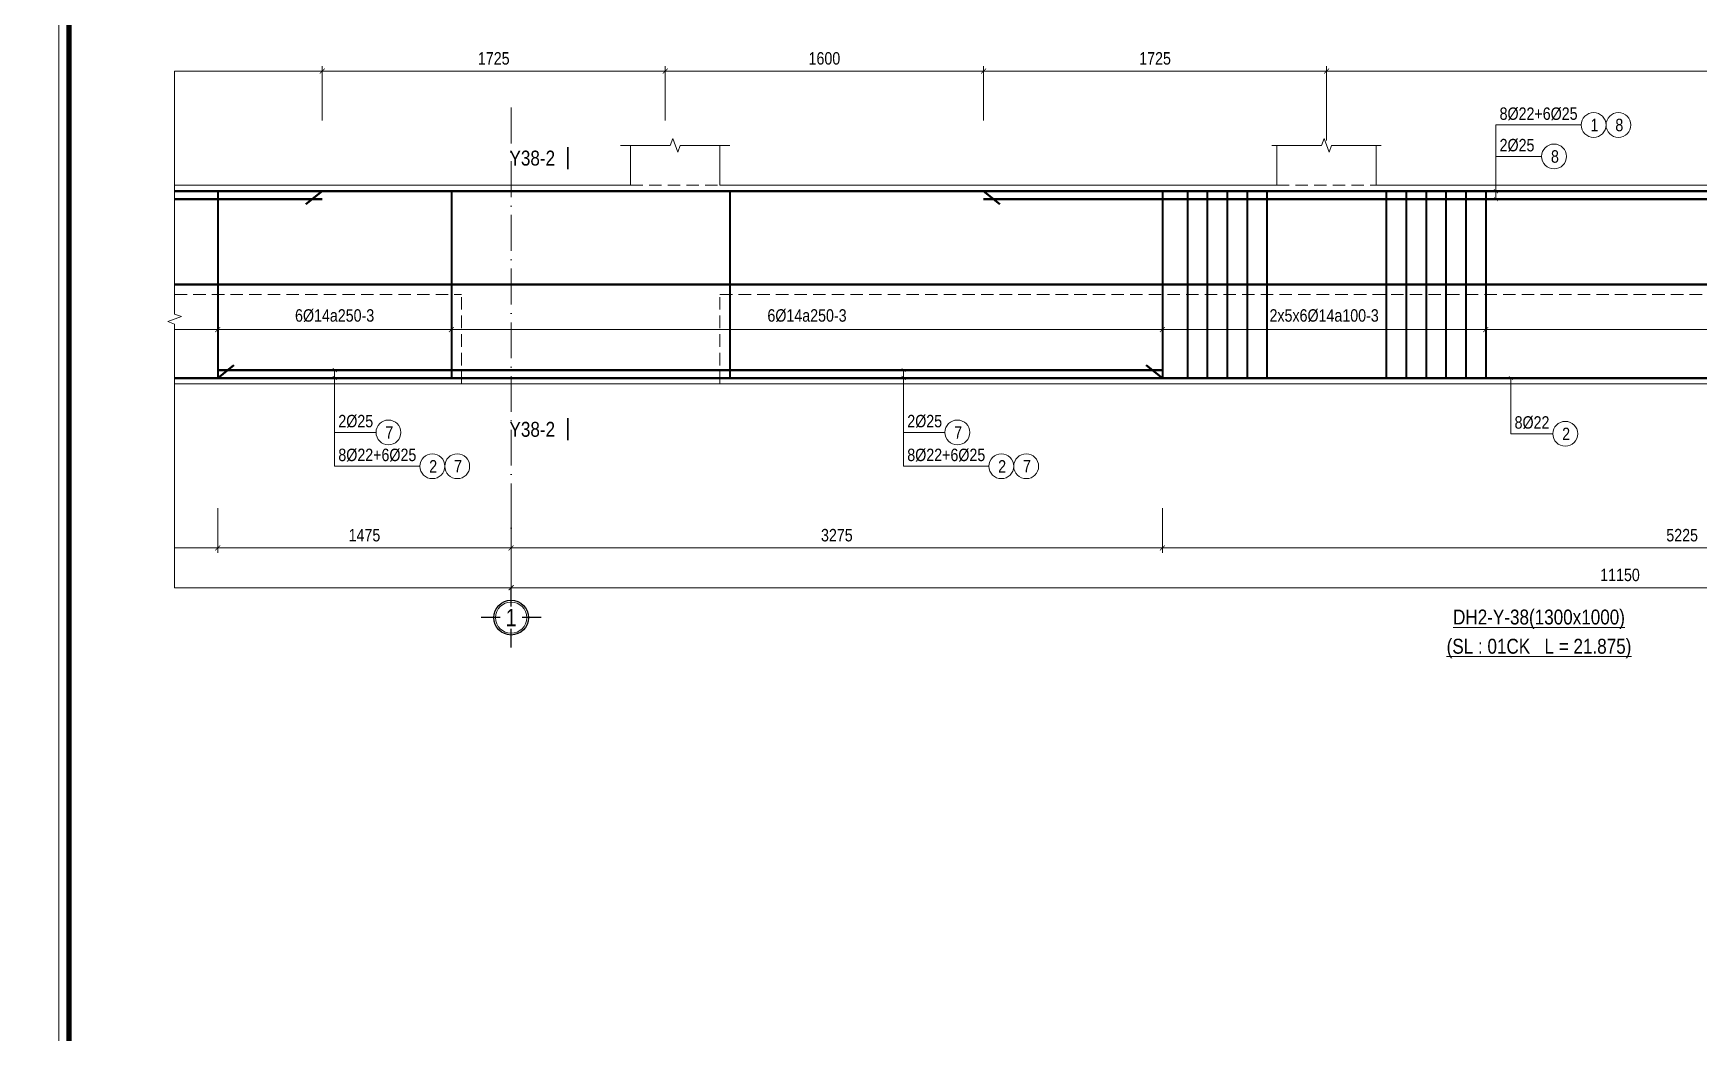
# Model space of a CAD drawing. Header units: millimetres. Extents: x 3014920 to 3563667, y -1638653 to -1356471.
# Drawn here: x 3542125 to 3550499, y -1615076 to -1610048 of the extents above; entities that cross this region are included whole.
import ezdxf
from ezdxf.enums import TextEntityAlignment as Align
from ezdxf.xclip import XClip

# ---------------------------------------------------------------- set-up
doc = ezdxf.new("R2010")
doc.units = ezdxf.units.MM
doc.header["$MEASUREMENT"] = 0
doc.header["$XCLIPFRAME"] = 0
doc.header["$PDMODE"] = 2
for name, pattern in [('6 TANG DIEN HINH 14-15$0$ACAD_ISO10W100', [18, 12, -3, 0, -3]), ('ACAD_ISO04W100', [30, 24, -3, 0, -3]), ('HIDDEN', [0.375, 0.25, -0.125])]:
    doc.linetypes.add(name, pattern=pattern)
doc.layers.get('0').update_dxf_attribs({"lineweight": 9})
doc.layers.get('Defpoints').update_dxf_attribs({"color": 10, "lineweight": 0})
for name, color, linetype, lineweight in [('2', 2, 'Continuous', 20), ('CDAI', 21, 'Continuous', 40), ('CTHEP', 50, 'Continuous', 50), ('DBAO', 90, 'Continuous', 13), ('DGIONG', 130, 'Continuous', 13), ('DMo', 9, 'HIDDEN', 9), ('KTH', 154, 'Continuous', 9), ('Net khuat', 8, 'HIDDEN', 13), ('TEXT', 7, 'Continuous', 15), ('TRUC', 251, 'ACAD_ISO04W100', 9)]:
    doc.layers.add(name, color=color, linetype=linetype, lineweight=lineweight)
doc.layers.add('8', color=8, linetype='Continuous')
doc.styles.add('HELVECONDENSE', font='VHELVCN_0.TTF')
doc.styles.add('Star-HelCon', font='VHELVCN_0.TTF')
doc.styles.add('TTP-HelCon', font='VHELVCN_0.TTF')
doc.styles.add('VNI-HELVE-CONDENSE', font='VHELVCN_0.TTF')
doc.dimstyles.new('kc-25', dxfattribs={"dimtxt": 62.5, "dimasz": 20, "dimexe": 20, "dimexo": 50, "dimgap": 25, "dimtad": 3, "dimdec": 0, "dimzin": 0, "dimdsep": 46, "dimtxsty": 'VNI-HELVE-CONDENSE', "dimblk": 'DIM', "dimcen": 2.5, "dimclrd": 256, "dimclre": 154, "dimclrt": 7, "dimaunit": 1, "dimadec": 0, "dimazin": 0, "dimtfac": 1, "dimtdec": 0, "dimtix": 1, "dimtmove": 0, "dimatfit": 3, "dimldrblk": 'DOT', "dimfxl": 1, "dimtolj": 1, "dimtzin": 0, "dimarcsym": 0})
doc.dimstyles.new('TTP-25', dxfattribs={"dimscale": 25, "dimtxt": 2.5, "dimasz": 1, "dimexe": 1, "dimexo": 1, "dimgap": 0.09, "dimtad": 0, "dimdec": 4, "dimrnd": 1, "dimzin": 9, "dimdsep": 46, "dimtxsty": 'TTP-HelCon', "dimblk": 'ARCHTICK', "dimcen": 0.09, "dimdle": 1.5, "dimclrd": 256, "dimclre": 256, "dimclrt": 7, "dimadec": 0, "dimazin": 0, "dimtfac": 1, "dimtdec": 4, "dimtmove": 0, "dimatfit": 3, "dimldrblk": 'ARCHTICK', "dimfxl": 1, "dimtvp": 1, "dimtolj": 1, "dimtzin": 0, "dimarcsym": 0})

# ---------------------------------------------------------------- blocks, each defined once
blk = doc.blocks.new('_ArchTick')
at = {"color": 0, "linetype": 'ByBlock', "const_width": 0.15}
blk.add_lwpolyline([(-0.5, -0.5), (0.5, 0.5)], dxfattribs=at)
blk = doc.blocks.new('*D541')
at = {"layer": 'Defpoints', "color": 0, "transparency": 16777216}
for p in [(9175, -550), (10750, -550), (10750, -726.4)]:
    blk.add_point(p, dxfattribs=at)
at = {"layer": 'KTH', "lineweight": -2, "transparency": 16777216}
for p, q in [((9175, -575), (9175, -751.4)), ((10750, -575), (10750, -751.4)), ((9137.5, -726.4), (10787.5, -726.4))]:
    blk.add_line(p, q, dxfattribs=at)
at = {"layer": 'KTH', "lineweight": -2, "transparency": 16777216, "xscale": 25, "yscale": 25, "zscale": 25, "rotation": 180}
blk.add_blockref('_ArchTick', (9175, -726.4), dxfattribs=at)
at = {"layer": 'KTH', "lineweight": -2, "transparency": 16777216, "xscale": 25, "yscale": 25, "zscale": 25}
blk.add_blockref('_ArchTick', (10750, -726.4), dxfattribs=at)
at = {"layer": 'KTH', "color": 7, "transparency": 16777216, "insert": (9962.5, -656.5), "char_height": 62.5, "attachment_point": 5, "style": 'TTP-HelCon'}
blk.add_mtext('\\A1;6Þ14a300-3', dxfattribs=at)
blk = doc.blocks.new('DIM')
h = blk.add_hatch(color=1)
h.paths.add_polyline_path([(0.49, 0.29, 1), (0.29, 0.49), (-0.19, 0), (0.19, 0)])
h.paths.add_polyline_path([(0.19, 0), (-0.19, 0), (-0.49, -0.29, 1), (-0.29, -0.49)])
at = {"color": 9}
for p, q in [((-0.19, 0), (-1.5, 0)), ((0.19, 0), (1.5, 0))]:
    blk.add_line(p, q, dxfattribs=at)
at = {"color": 1}
for p, q in [((-0.49, -0.29), (0.29, 0.49)), ((-0.29, -0.49), (0.49, 0.29)), ((-0.19, 0), (0.19, 0))]:
    blk.add_line(p, q, dxfattribs=at)
blk.add_arc((-0.39, -0.39), 0.138, 135, 315, dxfattribs=at)
blk = doc.blocks.new('*D545')
at = {"layer": 'Defpoints', "color": 0, "transparency": 16777216}
for p in [(5875, -1825), (12225, -1825), (12225, -2025)]:
    blk.add_point(p, dxfattribs=at)
at = {"layer": 'KTH', "lineweight": -2, "transparency": 16777216}
for p, q in [((5875, -1850), (5875, -2050)), ((12225, -1850), (12225, -2050)), ((5837.5, -2025), (12262.5, -2025))]:
    blk.add_line(p, q, dxfattribs=at)
at = {"layer": 'KTH', "lineweight": -2, "transparency": 16777216, "xscale": 25, "yscale": 25, "zscale": 25, "rotation": 180}
blk.add_blockref('_ArchTick', (5875, -2025), dxfattribs=at)
at = {"layer": 'KTH', "lineweight": -2, "transparency": 16777216, "xscale": 25, "yscale": 25, "zscale": 25}
blk.add_blockref('_ArchTick', (12225, -2025), dxfattribs=at)
at = {"layer": 'KTH', "color": 7, "transparency": 16777216, "insert": (9050, -1961.1), "char_height": 62.5, "attachment_point": 5, "style": 'TTP-HelCon'}
blk.add_mtext('\\A1;6350', dxfattribs=at)
blk = doc.blocks.new('MC')
at = {"layer": 'CTHEP', "const_width": 10, "elevation": 0}
blk.add_lwpolyline([(36, 150), (36, 0)], dxfattribs=at)
at = {"layer": 'TEXT', "style": 'TTP-HelCon'}
blk.add_attdef('A', text='', height=100, dxfattribs=at).set_placement((-50, 26), align=Align.RIGHT)
blk = doc.blocks.new('*D550')
at = {"layer": 'Defpoints', "color": 0, "transparency": 16777216}
for p in [(11275, 574), (8175, 300), (11275, 300)]:
    blk.add_point(p, dxfattribs=at)
at = {"layer": 'KTH', "lineweight": -2, "transparency": 16777216}
for p, q in [((8175, 325), (8175, 599)), ((11275, 325), (11275, 599)), ((8137.5, 574), (11312.5, 574))]:
    blk.add_line(p, q, dxfattribs=at)
at = {"layer": 'KTH', "lineweight": -2, "transparency": 16777216, "xscale": 25, "yscale": 25, "zscale": 25, "rotation": 180}
blk.add_blockref('_ArchTick', (8175, 574), dxfattribs=at)
at = {"layer": 'KTH', "lineweight": -2, "transparency": 16777216, "xscale": 25, "yscale": 25, "zscale": 25}
blk.add_blockref('_ArchTick', (11275, 574), dxfattribs=at)
at = {"layer": 'KTH', "color": 7, "transparency": 16777216, "insert": (9725, 637.8), "char_height": 62.5, "attachment_point": 5, "style": 'TTP-HelCon'}
blk.add_mtext('\\A1;3100', dxfattribs=at)
blk = doc.blocks.new('*D551')
at = {"layer": 'Defpoints', "color": 0, "transparency": 16777216}
for p in [(9175, -970), (10750, -1600), (9175, -1825)]:
    blk.add_point(p, dxfattribs=at)
at = {"layer": 'KTH', "lineweight": -2, "transparency": 16777216}
for p, q in [((9175, -995), (9175, -1850)), ((10750, -1625), (10750, -1850)), ((10787.5, -1825), (9137.5, -1825))]:
    blk.add_line(p, q, dxfattribs=at)
at = {"layer": 'KTH', "lineweight": -2, "transparency": 16777216, "xscale": 25, "yscale": 25, "zscale": 25, "rotation": 180}
blk.add_blockref('_ArchTick', (9175, -1825), dxfattribs=at)
at = {"layer": 'KTH', "lineweight": -2, "transparency": 16777216, "xscale": 25, "yscale": 25, "zscale": 25}
blk.add_blockref('_ArchTick', (10750, -1825), dxfattribs=at)
at = {"layer": 'KTH', "color": 7, "transparency": 16777216, "insert": (9962.5, -1761.2), "char_height": 62.5, "attachment_point": 5, "style": 'TTP-HelCon'}
blk.add_mtext('\\A1;1575', dxfattribs=at)
blk = doc.blocks.new('*D552')
at = {"layer": 'Defpoints', "color": 0, "transparency": 16777216}
for p in [(12225, -1825), (23375, -1825), (12225, -2025)]:
    blk.add_point(p, dxfattribs=at)
at = {"layer": 'KTH', "lineweight": -2, "transparency": 16777216}
for p, q in [((12225, -1850), (12225, -2050)), ((23375, -1850), (23375, -2050)), ((23412.5, -2025), (12187.5, -2025))]:
    blk.add_line(p, q, dxfattribs=at)
at = {"layer": 'KTH', "lineweight": -2, "transparency": 16777216, "xscale": 25, "yscale": 25, "zscale": 25, "rotation": 180}
blk.add_blockref('_ArchTick', (12225, -2025), dxfattribs=at)
at = {"layer": 'KTH', "lineweight": -2, "transparency": 16777216, "xscale": 25, "yscale": 25, "zscale": 25}
blk.add_blockref('_ArchTick', (23375, -2025), dxfattribs=at)
at = {"layer": 'KTH', "color": 7, "transparency": 16777216, "insert": (17800, -1961.1), "char_height": 62.5, "attachment_point": 5, "style": 'TTP-HelCon'}
blk.add_mtext('\\A1;11150', dxfattribs=at)
blk = doc.blocks.new('dau truc')
blk.add_circle((0, 0), 180)
at = {"layer": '8'}
for p, q in [((0, 127), (0, 345)), ((-127, 0), (-345, 0)), ((0, -345), (0, -127)), ((345, 0), (127, 0))]:
    blk.add_line(p, q, dxfattribs=at)
blk.add_circle((0, 0), 200, dxfattribs=at)
at = {"layer": 'TEXT', "style": 'HELVECONDENSE'}
blk.add_attdef('A', text='', height=233, dxfattribs=at).set_placement((0, 0), align=Align.MIDDLE)
blk = doc.blocks.new('*D554')
at = {"layer": 'Defpoints', "color": 0, "transparency": 16777216}
for p in [(10750, -1600), (12225, -1600), (10750, -1825)]:
    blk.add_point(p, dxfattribs=at)
at = {"layer": 'KTH', "lineweight": -2, "transparency": 16777216}
for p, q in [((10750, -1625), (10750, -1850)), ((12225, -1625), (12225, -1850)), ((12262.5, -1825), (10712.5, -1825))]:
    blk.add_line(p, q, dxfattribs=at)
at = {"layer": 'KTH', "lineweight": -2, "transparency": 16777216, "xscale": 25, "yscale": 25, "zscale": 25, "rotation": 180}
blk.add_blockref('_ArchTick', (10750, -1825), dxfattribs=at)
at = {"layer": 'KTH', "lineweight": -2, "transparency": 16777216, "xscale": 25, "yscale": 25, "zscale": 25}
blk.add_blockref('_ArchTick', (12225, -1825), dxfattribs=at)
at = {"layer": 'KTH', "color": 7, "transparency": 16777216, "insert": (11487.5, -1761.2), "char_height": 62.5, "attachment_point": 5, "style": 'TTP-HelCon'}
blk.add_mtext('\\A1;1475', dxfattribs=at)
blk = doc.blocks.new('*D555')
at = {"layer": 'Defpoints', "color": 0, "transparency": 16777216}
for p in [(10750, -550), (11924.9, -550), (10750, -726.4)]:
    blk.add_point(p, dxfattribs=at)
at = {"layer": 'KTH', "lineweight": -2, "transparency": 16777216}
for p, q in [((10750, -575), (10750, -751.4)), ((11924.9, -575), (11924.9, -751.4)), ((11962.4, -726.4), (10712.5, -726.4))]:
    blk.add_line(p, q, dxfattribs=at)
at = {"layer": 'KTH', "lineweight": -2, "transparency": 16777216, "xscale": 25, "yscale": 25, "zscale": 25, "rotation": 180}
blk.add_blockref('_ArchTick', (10750, -726.4), dxfattribs=at)
at = {"layer": 'KTH', "lineweight": -2, "transparency": 16777216, "xscale": 25, "yscale": 25, "zscale": 25}
blk.add_blockref('_ArchTick', (11924.9, -726.4), dxfattribs=at)
at = {"layer": 'KTH', "color": 7, "transparency": 16777216, "insert": (11337.5, -656.5), "char_height": 62.5, "attachment_point": 5, "style": 'TTP-HelCon'}
blk.add_mtext('\\A1;6Þ14a250-3', dxfattribs=at)
blk = doc.blocks.new('*D556')
at = {"layer": 'Defpoints', "color": 0, "transparency": 16777216}
for p in [(11924.9, -550), (15500, -550), (15500, -726.4)]:
    blk.add_point(p, dxfattribs=at)
at = {"layer": 'KTH', "lineweight": -2, "transparency": 16777216}
for p, q in [((11924.9, -575), (11924.9, -751.4)), ((15500, -575), (15500, -751.4)), ((11887.4, -726.4), (15537.5, -726.4))]:
    blk.add_line(p, q, dxfattribs=at)
at = {"layer": 'KTH', "lineweight": -2, "transparency": 16777216, "xscale": 25, "yscale": 25, "zscale": 25, "rotation": 180}
blk.add_blockref('_ArchTick', (11924.9, -726.4), dxfattribs=at)
at = {"layer": 'KTH', "lineweight": -2, "transparency": 16777216, "xscale": 25, "yscale": 25, "zscale": 25}
blk.add_blockref('_ArchTick', (15500, -726.4), dxfattribs=at)
at = {"layer": 'KTH', "color": 7, "transparency": 16777216, "insert": (13712.5, -656.5), "char_height": 62.5, "attachment_point": 5, "style": 'TTP-HelCon'}
blk.add_mtext('\\A1;6Þ14a250-3', dxfattribs=at)
blk = doc.blocks.new('*D557')
at = {"layer": 'Defpoints', "color": 0, "transparency": 16777216}
for p in [(13000, 574), (11275, 300), (13000, 300)]:
    blk.add_point(p, dxfattribs=at)
at = {"layer": 'KTH', "lineweight": -2, "transparency": 16777216}
for p, q in [((11275, 325), (11275, 599)), ((13000, 325), (13000, 599)), ((11237.5, 574), (13037.5, 574))]:
    blk.add_line(p, q, dxfattribs=at)
at = {"layer": 'KTH', "lineweight": -2, "transparency": 16777216, "xscale": 25, "yscale": 25, "zscale": 25, "rotation": 180}
blk.add_blockref('_ArchTick', (11275, 574), dxfattribs=at)
at = {"layer": 'KTH', "lineweight": -2, "transparency": 16777216, "xscale": 25, "yscale": 25, "zscale": 25}
blk.add_blockref('_ArchTick', (13000, 574), dxfattribs=at)
at = {"layer": 'KTH', "color": 7, "transparency": 16777216, "insert": (12137.5, 637.8), "char_height": 62.5, "attachment_point": 5, "style": 'TTP-HelCon'}
blk.add_mtext('\\A1;1725', dxfattribs=at)
blk = doc.blocks.new('*D558')
at = {"layer": 'Defpoints', "color": 0, "transparency": 16777216}
for p in [(16325, 574), (21750, 300), (16325, 200)]:
    blk.add_point(p, dxfattribs=at)
at = {"layer": 'KTH', "lineweight": -2, "transparency": 16777216}
for p, q in [((16325, 225), (16325, 599)), ((21750, 325), (21750, 599)), ((21787.5, 574), (16287.5, 574))]:
    blk.add_line(p, q, dxfattribs=at)
at = {"layer": 'KTH', "lineweight": -2, "transparency": 16777216, "xscale": 25, "yscale": 25, "zscale": 25, "rotation": 180}
blk.add_blockref('_ArchTick', (16325, 574), dxfattribs=at)
at = {"layer": 'KTH', "lineweight": -2, "transparency": 16777216, "xscale": 25, "yscale": 25, "zscale": 25}
blk.add_blockref('_ArchTick', (21750, 574), dxfattribs=at)
at = {"layer": 'KTH', "color": 7, "transparency": 16777216, "insert": (19037.5, 637.8), "char_height": 62.5, "attachment_point": 5, "style": 'TTP-HelCon'}
blk.add_mtext('\\A1;5425', dxfattribs=at)
blk = doc.blocks.new('*D559')
at = {"layer": 'Defpoints', "color": 0, "transparency": 16777216}
for p in [(13000, 574), (13000, 300), (14600, 300)]:
    blk.add_point(p, dxfattribs=at)
at = {"layer": 'KTH', "lineweight": -2, "transparency": 16777216}
for p, q in [((13000, 325), (13000, 599)), ((14600, 325), (14600, 599)), ((14637.5, 574), (12962.5, 574))]:
    blk.add_line(p, q, dxfattribs=at)
at = {"layer": 'KTH', "lineweight": -2, "transparency": 16777216, "xscale": 25, "yscale": 25, "zscale": 25, "rotation": 180}
blk.add_blockref('_ArchTick', (13000, 574), dxfattribs=at)
at = {"layer": 'KTH', "lineweight": -2, "transparency": 16777216, "xscale": 25, "yscale": 25, "zscale": 25}
blk.add_blockref('_ArchTick', (14600, 574), dxfattribs=at)
at = {"layer": 'KTH', "color": 7, "transparency": 16777216, "insert": (13800, 637.8), "char_height": 62.5, "attachment_point": 5, "style": 'TTP-HelCon'}
blk.add_mtext('\\A1;1600', dxfattribs=at)
blk = doc.blocks.new('*D560')
at = {"layer": 'Defpoints', "color": 0, "transparency": 16777216}
for p in [(17125, -550), (20725, -550), (17125, -726.4)]:
    blk.add_point(p, dxfattribs=at)
at = {"layer": 'KTH', "lineweight": -2, "transparency": 16777216}
for p, q in [((17125, -575), (17125, -751.4)), ((20725, -575), (20725, -751.4)), ((20762.5, -726.4), (17087.5, -726.4))]:
    blk.add_line(p, q, dxfattribs=at)
at = {"layer": 'KTH', "lineweight": -2, "transparency": 16777216, "xscale": 25, "yscale": 25, "zscale": 25, "rotation": 180}
blk.add_blockref('_ArchTick', (17125, -726.4), dxfattribs=at)
at = {"layer": 'KTH', "lineweight": -2, "transparency": 16777216, "xscale": 25, "yscale": 25, "zscale": 25}
blk.add_blockref('_ArchTick', (20725, -726.4), dxfattribs=at)
at = {"layer": 'KTH', "color": 7, "transparency": 16777216, "insert": (18925, -656.5), "char_height": 62.5, "attachment_point": 5, "style": 'TTP-HelCon'}
blk.add_mtext('\\A1;6Þ14a300-3', dxfattribs=at)
blk = doc.blocks.new('*D561')
at = {"layer": 'Defpoints', "color": 0, "transparency": 16777216}
for p in [(15500, -1600), (20725, -1600), (20725, -1825)]:
    blk.add_point(p, dxfattribs=at)
at = {"layer": 'KTH', "lineweight": -2, "transparency": 16777216}
for p, q in [((15500, -1625), (15500, -1850)), ((20725, -1625), (20725, -1850)), ((15462.5, -1825), (20762.5, -1825))]:
    blk.add_line(p, q, dxfattribs=at)
at = {"layer": 'KTH', "lineweight": -2, "transparency": 16777216, "xscale": 25, "yscale": 25, "zscale": 25, "rotation": 180}
blk.add_blockref('_ArchTick', (15500, -1825), dxfattribs=at)
at = {"layer": 'KTH', "lineweight": -2, "transparency": 16777216, "xscale": 25, "yscale": 25, "zscale": 25}
blk.add_blockref('_ArchTick', (20725, -1825), dxfattribs=at)
at = {"layer": 'KTH', "color": 7, "transparency": 16777216, "insert": (18112.5, -1761.2), "char_height": 62.5, "attachment_point": 5, "style": 'TTP-HelCon'}
blk.add_mtext('\\A1;5225', dxfattribs=at)
blk = doc.blocks.new('*D562')
at = {"layer": 'Defpoints', "color": 0, "transparency": 16777216}
for p in [(12225, -1600), (15500, -1600), (15500, -1825)]:
    blk.add_point(p, dxfattribs=at)
at = {"layer": 'KTH', "lineweight": -2, "transparency": 16777216}
for p, q in [((12225, -1625), (12225, -1850)), ((15500, -1625), (15500, -1850)), ((12187.5, -1825), (15537.5, -1825))]:
    blk.add_line(p, q, dxfattribs=at)
at = {"layer": 'KTH', "lineweight": -2, "transparency": 16777216, "xscale": 25, "yscale": 25, "zscale": 25, "rotation": 180}
blk.add_blockref('_ArchTick', (12225, -1825), dxfattribs=at)
at = {"layer": 'KTH', "lineweight": -2, "transparency": 16777216, "xscale": 25, "yscale": 25, "zscale": 25}
blk.add_blockref('_ArchTick', (15500, -1825), dxfattribs=at)
at = {"layer": 'KTH', "color": 7, "transparency": 16777216, "insert": (13862.5, -1761.2), "char_height": 62.5, "attachment_point": 5, "style": 'TTP-HelCon'}
blk.add_mtext('\\A1;3275', dxfattribs=at)
blk = doc.blocks.new('*D573')
at = {"layer": 'Defpoints', "color": 0, "transparency": 16777216}
for p in [(16325, 574), (14600, 300), (16325, 300)]:
    blk.add_point(p, dxfattribs=at)
at = {"layer": 'KTH', "lineweight": -2, "transparency": 16777216}
for p, q in [((14600, 325), (14600, 599)), ((16325, 325), (16325, 599)), ((14562.5, 574), (16362.5, 574))]:
    blk.add_line(p, q, dxfattribs=at)
at = {"layer": 'KTH', "lineweight": -2, "transparency": 16777216, "xscale": 25, "yscale": 25, "zscale": 25, "rotation": 180}
blk.add_blockref('_ArchTick', (14600, 574), dxfattribs=at)
at = {"layer": 'KTH', "lineweight": -2, "transparency": 16777216, "xscale": 25, "yscale": 25, "zscale": 25}
blk.add_blockref('_ArchTick', (16325, 574), dxfattribs=at)
at = {"layer": 'KTH', "color": 7, "transparency": 16777216, "insert": (15462.5, 637.8), "char_height": 62.5, "attachment_point": 5, "style": 'TTP-HelCon'}
blk.add_mtext('\\A1;1725', dxfattribs=at)
blk = doc.blocks.new('*D574')
at = {"layer": 'Defpoints', "color": 0, "transparency": 16777216}
for p in [(15500, -550), (17125, -550), (15500, -726.4)]:
    blk.add_point(p, dxfattribs=at)
at = {"layer": 'KTH', "lineweight": -2, "transparency": 16777216}
for p, q in [((15500, -575), (15500, -751.4)), ((17125, -575), (17125, -751.4)), ((17162.5, -726.4), (15462.5, -726.4))]:
    blk.add_line(p, q, dxfattribs=at)
at = {"layer": 'KTH', "lineweight": -2, "transparency": 16777216, "xscale": 25, "yscale": 25, "zscale": 25, "rotation": 180}
blk.add_blockref('_ArchTick', (15500, -726.4), dxfattribs=at)
at = {"layer": 'KTH', "lineweight": -2, "transparency": 16777216, "xscale": 25, "yscale": 25, "zscale": 25}
blk.add_blockref('_ArchTick', (17125, -726.4), dxfattribs=at)
at = {"layer": 'KTH', "color": 7, "transparency": 16777216, "insert": (16312.5, -656.5), "char_height": 62.5, "attachment_point": 5, "style": 'TTP-HelCon'}
blk.add_mtext('\\A1;2x5x6Þ14a100-3', dxfattribs=at)
blk = doc.blocks.new('CHG_XX_Khung ten')
blk.add_lwpolyline([(15, 579), (826, 579), (826, 15), (15, 15)], close=True)
at = {"color": 4, "linetype": 'Continuous', "const_width": 1}
blk.add_lwpolyline([(17, 577), (824, 577), (824, 17), (17, 17)], close=True, dxfattribs=at)
blk = doc.blocks.new('2Y-38')
at = {"layer": 'CDAI'}
for points in [[(10749.99249, -30), (10749.99249, -970)], [(11924.91431, -30), (11924.91431, -970)], [(13324.9293, -30), (13324.9293, -970)], [(15500.00748, -30), (15500.00748, -970)]]:
    blk.add_lwpolyline(points, dxfattribs=at)
at = {"layer": 'CDAI', "elevation": 0}
for points in [[(15624.98074, -30), (15624.98074, -970)], [(15724.98074, -30), (15724.98074, -970)], [(15824.98074, -30), (15824.98074, -970)], [(15924.98074, -30), (15924.98074, -970)], [(16024.98074, -30), (16024.98074, -970)], [(16624.98074, -30), (16624.98074, -970)], [(16724.98074, -30), (16724.98074, -970)], [(16824.98074, -30), (16824.98074, -970)], [(16924.98074, -30), (16924.98074, -970)], [(17024.98074, -30), (17024.98074, -970)], [(17124.98074, -30), (17124.98074, -970)]]:
    blk.add_lwpolyline(points, dxfattribs=at)
at = {"layer": 'CTHEP'}
for p, q in [((30, -30), (23344.99249, -30)), ((8174.98535, -70), (11274.99249, -70)), ((11193.56659, -94.54287), (11274.99249, -30.01737)), ((14681.43337, -94.54287), (14600.00748, -30.01737)), ((21749.98499, -70), (14600.00748, -70)), ((23304.99249, -500), (69.99249, -500)), ((10831.41838, -905.49782), (10749.99249, -970.02332)), ((15418.58159, -905.49782), (15500.00748, -970.02332))]:
    blk.add_line(p, q, dxfattribs=at)
for points in [[(30, -970), (23344.99249, -970)], [(10749.99249, -930.00595), (15500.00748, -930.00019)]]:
    blk.add_lwpolyline(points, dxfattribs=at)
at = {"layer": 'DBAO', "linetype": 'Continuous'}
for p, q in [((12825, 200), (12825, 0)), ((13274.92181, 200), (13274.92181, 0)), ((16074.98074, 200), (16074.98074, 0)), ((16574.98074, 200), (16574.98074, 0)), ((7275, 0), (12825, 0)), ((13274.92181, 0), (16074.98074, 0)), ((13274.92181, 0), (13274.92181, 0)), ((16574.98074, 0), (23074.99999, 0))]:
    blk.add_line(p, q, dxfattribs=at)
at = {"layer": 'DBAO', "linetype": 'Continuous', "flags": 128}
blk.add_lwpolyline([(23374.99249, 0), (23374.99887, -1000), (7474.98748, -1000)], dxfattribs=at)
at = {"layer": 'DGIONG', "linetype": 'Continuous', "flags": 128}
blk.add_lwpolyline([(13324.92181, 200), (13074.96091, 200), (13062.46091, 165.65653), (13037.46091, 234.34347), (13024.96091, 200), (12774.9925, 200)], dxfattribs=at)
at = {"layer": 'DGIONG', "linetype": 'Continuous', "elevation": 0, "flags": 128}
blk.add_lwpolyline([(16599.94164, 200), (16349.98074, 200), (16337.48074, 165.65653), (16312.48074, 234.34347), (16299.98074, 200), (16050.01233, 200)], dxfattribs=at)
at = {"layer": 'DGIONG'}
for centre in [(17667.47445, 303.00234), (17792.47445, 303.00234), (17468.73945, 144.57784), (11608.14857, -1243.93134), (14468.70989, -1243.93134), (17524.95693, -1250.75588), (11828.90042, -1413.91229), (11953.90042, -1413.91229), (14689.46174, -1413.91229), (14814.46174, -1413.91229)]:
    blk.add_circle(centre, 62.5, dxfattribs=at)
at = {"layer": 'Net khuat', "ltscale": 250}
for p, q in [((12824.9925, 0), (12825, 0)), ((12825, 0), (13274.92181, 0)), ((13274.91431, 0), (13274.92181, 0)), ((13274.92181, 0), (13274.92931, 0)), ((16074.98074, 0), (16574.98074, 0)), ((7474.98796, -549.99288), (11974.9223, -549.99254)), ((11974.92181, -1000), (11974.9223, -549.99212)), ((13274.92181, -549.99251), (23074.99999, -549.99212)), ((13274.92181, -1000), (13274.9223, -549.99212))]:
    blk.add_line(p, q, dxfattribs=at)
at = {"layer": 'TRUC', "linetype": '6 TANG DIEN HINH 14-15$0$ACAD_ISO10W100', "ltscale": 15}
blk.add_lwpolyline([(12224.99999, 390.44459), (12224.99999, -1850)], dxfattribs=at)
at = {"xscale": 0.75, "yscale": 0.75, "zscale": 0.75}
blk.add_blockref('MC', (12483.38665, 79.50625), dxfattribs=at).add_auto_attribs({'A': 'Y38-2'})
ref = blk.add_blockref('MC', (12483.38665, -1171.55804), dxfattribs=dict(xscale=-0.75, yscale=0.75, zscale=0.75, rotation=180))
ref.add_attrib('A', 'Y38-2', dxfattribs={"layer": 'TEXT', "height": 75, "style": 'TTP-HelCon'}).set_placement((12445.88665, -1265.68848), align=Align.RIGHT)
at = {"layer": '2', "ltscale": 300}
ref = blk.add_blockref('dau truc', (12224.99999, -2175.82027), dxfattribs=dict(at, xscale=0.436713129747659, yscale=0.436713129747659, zscale=0.436713129747659))
ref.add_attrib('A', '1', dxfattribs={"layer": 'TEXT', "height": 87.5, "style": 'HELVECONDENSE'}).set_placement((12224.99999, -2175.82027), align=Align.MIDDLE)
at = {"layer": 'TEXT', "style": 'TTP-HelCon'}
for s, p in [('8Þ22+6Þ25', (17194.66657, 328.85528, 0)), ('2Þ25', (17194.66657, 170.43078, 0)), ('2Þ25', (11356.09254, -1218.07834, 0)), ('2Þ25', (14216.65386, -1218.07834, 0)), ('8Þ22', (17270.03855, -1224.90293, 0)), ('8Þ22+6Þ25', (11356.09254, -1388.05934, 0)), ('8Þ22+6Þ25', (14216.65386, -1388.05934, 0))]:
    blk.add_text(s, height=62.5, dxfattribs=at).set_placement(p)
at = {"layer": 'TEXT', "style": 'Star-HelCon'}
for s, p in [('8', (17796.64112, 303.00234)), ('1', (17671.64112, 303.00234)), ('8', (17472.90612, 144.57784)), ('7', (11612.31524, -1243.93134)), ('7', (14472.87656, -1243.93134)), ('2', (17529.1236, -1250.75588)), ('2', (11833.06709, -1413.91229)), ('7', (11958.06709, -1413.91229)), ('2', (14693.6284, -1413.91229)), ('7', (14818.6284, -1413.91229))]:
    blk.add_text(s, height=62.5, dxfattribs=at).set_placement(p, align=Align.MIDDLE)
at = {"layer": 'KTH'}
for base, p1, p2, picture, middle in [((11274.99249, 574.00461), (8174.98535, 300), (11274.99249, 300), '*D550', (9724.98892, 637.83794)), ((12999.99036, 574.00461), (11274.99249, 300), (12999.99036, 300), '*D557', (12137.49142, 637.83794)), ((9175.01691, -1825), (10749.99249, -1600), (9175.01691, -970.02332), '*D551', (9962.5047, -1761.16667)), ((10749.9924862939, -1825.0000000005), (12224.9807371609, -1600.0000000009), (10749.9924862939, -1600.0059465761), '*D554', (11487.4866117274, -1761.1666666671)), ((12224.99036, -2024.95574), (5874.99999, -1825), (12224.99036, -1825), '*D545', (9049.99518, -1961.12241))]:
    dim = blk.add_linear_dim(base=base, p1=p1, p2=p2, angle=180, dimstyle='TTP-25', override={"dimtmove": 1}, dxfattribs=at)
    dim.commit()
    dim.dimension.update_dxf_attribs({"geometry": picture, "text_midpoint": middle})
for base, p1, p2, picture, middle in [((12999.99036, 574.00461), (14600.00748, 300), (12999.99036, 300), '*D559', (13799.99892, 637.83794)), ((16324.98074, 574.00461), (14600.00748, 300), (16324.98074, 300), '*D573', (15462.49411, 637.83794)), ((16324.9807371609, 574.0046080439), (21749.984988593, 299.9999999758), (16324.9807371609, 199.9999999995), '*D558', (19037.482862877, 637.8379413773)), ((15500.00748, -1825), (12224.99999, -1600), (15500.00748, -1600.00595), '*D562', (13862.50373, -1761.16667)), ((20724.99249, -1825), (15500.00748, -1600.00595), (20724.99249, -1600.00004), '*D561', (18112.49998, -1761.16667)), ((12224.99036, -2024.95574), (23374.99249, -1825.00004), (12224.99036, -1825), '*D552', (17799.99142, -1961.12241))]:
    dim = blk.add_linear_dim(base=base, p1=p1, p2=p2, dimstyle='TTP-25', override={"dimtmove": 1}, dxfattribs=at)
    dim.commit()
    dim.dimension.update_dxf_attribs({"geometry": picture, "text_midpoint": middle})
for base, p1, p2, text, picture, middle in [((10749.99249, -726.43765), (9175.01691, -550.00012), (10749.99249, -549.99263), '6Þ14a300-3', '*D541', (9962.5047, -656.52099)), ((15500.00748, -726.43761), (11924.91431, -549.98684), (15500.00748, -549.99279), '6Þ14a250-3', '*D556', (13712.46089, -656.52095))]:
    dim = blk.add_linear_dim(base=base, p1=p1, p2=p2, text=text, dimstyle='TTP-25', override={"dimtmove": 1}, dxfattribs=at)
    dim.commit()
    dim.dimension.update_dxf_attribs({"geometry": picture, "text_midpoint": middle})
for base, p1, p2, text, picture, middle in [((10749.99249, -726.43761), (11924.91431, -549.98684), (10749.99249, -549.99279), '6Þ14a250-3', '*D555', (11337.4534, -656.52095)), ((15500.00748, -726.43782), (17124.98074, -549.99241), (15500.00748, -549.99279), '2x5x6Þ14a100-3', '*D574', (16312.49411, -656.52115)), ((17124.98074, -726.43743), (20724.99243, -549.99222), (17124.98074, -549.99241), '6Þ14a300-3', '*D560', (18924.98659, -656.52077))]:
    dim = blk.add_linear_dim(base=base, p1=p1, p2=p2, angle=180, text=text, dimstyle='TTP-25', override={"dimtmove": 1}, dxfattribs=at)
    dim.commit()
    dim.dimension.update_dxf_attribs({"geometry": picture, "text_midpoint": middle})
at = {"layer": 'DGIONG'}
for points in [[(17176.15473, -30), (17176.15454, 303.00234), (17604.97445, 303.00234)], [(17176.15473, -70), (17176.15454, 144.57784), (17406.23945, 144.57784)], [(11337.58074, -930), (11337.58051, -1243.93129), (11545.64857, -1243.93129)], [(11337.5807, -970), (11337.58051, -1413.91229), (11766.40042, -1413.91229)], [(14198.14206, -930), (14198.14183, -1243.93129), (14406.20989, -1243.93129)], [(14198.14201, -970), (14198.14183, -1413.91229), (14626.96174, -1413.91229)], [(17251.52668, -970.00004), (17251.52652, -1250.75588), (17462.45693, -1250.75588)]]:
    blk.add_leader(points, dimstyle='kc-25', override={"dimtad": 0, "dimldrblk": 'ArchTick', "dimfxl": 100, "dimarcsym": 1}, dxfattribs=at)

msp = doc.modelspace()

# ---------------------------------------------------------------- linework, layer by layer
at = {"layer": 'DGIONG', "linetype": 'Continuous', "elevation": 0, "flags": 128}
msp.add_lwpolyline([(3542835.93046, -1612837.08791), (3542835.93054, -1611510.70051), (3542801.58707, -1611498.20051), (3542870.27401, -1611473.20051), (3542835.93054, -1611460.70051), (3542835.93043, -1610238.12756)], dxfattribs=at)

# ---------------------------------------------------------------- block references
at = {"layer": 'DMo'}
ref = msp.add_blockref('2Y-38', (3532302.87899, -1610812.13217), dxfattribs=at)
XClip(ref).set_block_clipping_path([(10533.0513981022, -3138.4635000001), (24513.4262694139, 1024.4395036111)])

# ---------------------------------------------------------------- texts
at = {"layer": 'TEXT', "style": 'TTP-HelCon'}
for s, p in [('%%UDH2-Y-38(1300x1000)', (3549695.74143, -1613022.32267)), ('%%U(SL : 01CK   L = 21.875)', (3549695.74143, -1613169.21727))]:
    msp.add_text(s, height=75, dxfattribs=at).set_placement(p, align=Align.CENTER)

# ---------------------------------------------------------------- next in the draw order: block references
at = {"color": 5, "xscale": 25.92478421704392, "yscale": 25.92478421704392, "zscale": 25.92478421704392}
msp.add_blockref('CHG_XX_Khung ten', (3541864.47199, -1621074.38806), dxfattribs=at)

doc.saveas('drawing.dxf')
